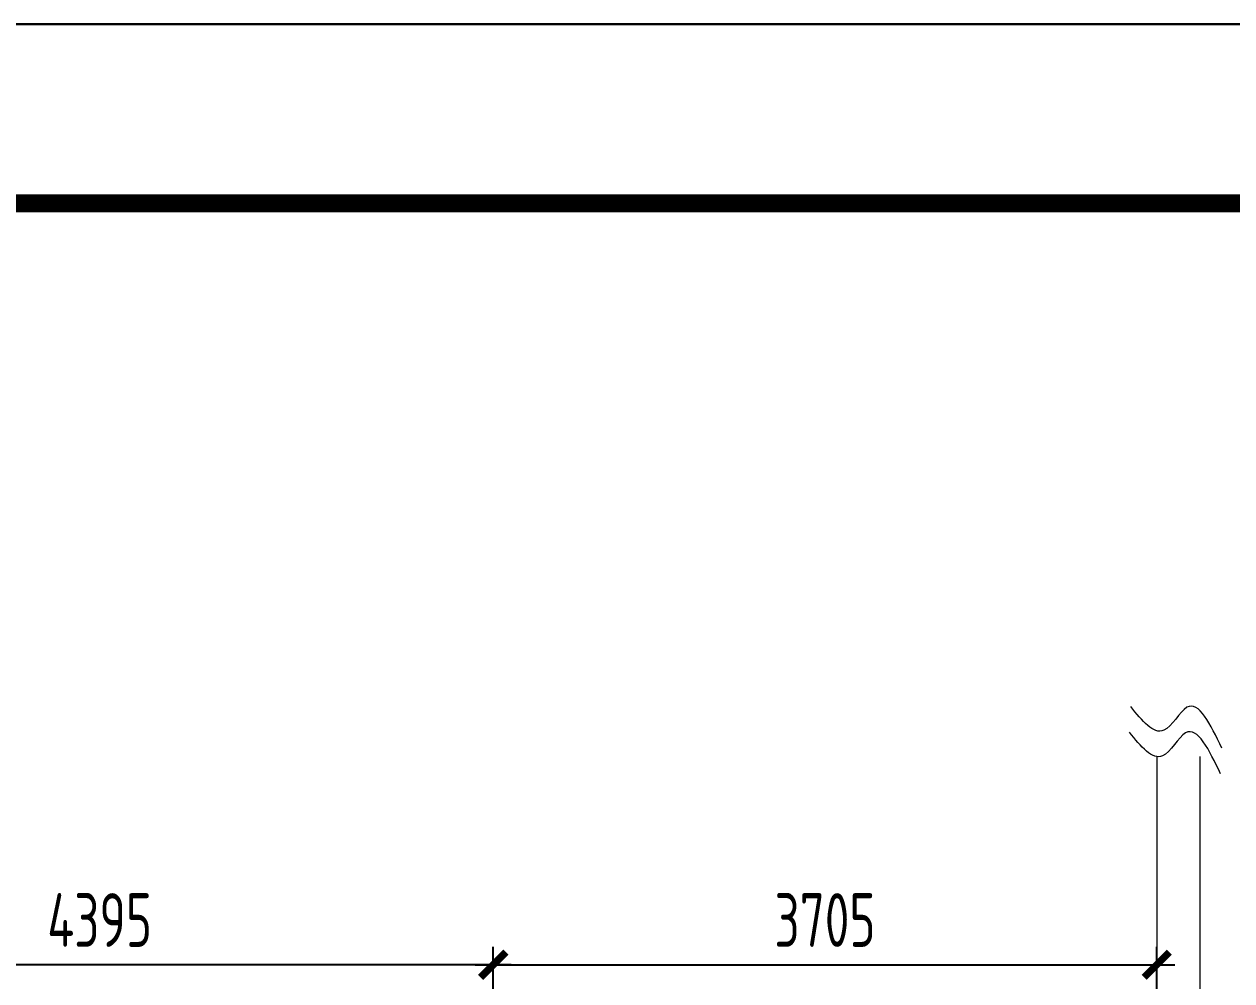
# Model space of a CAD drawing. Extents: x 498328 to 716449, y -893371 to -467753.
# Drawn here: x 576364 to 583107, y -839311 to -833971 of the extents above; entities that cross this region are included whole.
import ezdxf

# ---------------------------------------------------------------- set-up
doc = ezdxf.new("R2010")
doc.units = 0
doc.header["$LTSCALE"] = 1000
doc.header["$PDMODE"] = 35
doc.header["$PDSIZE"] = 20
doc.layers.get('0').update_dxf_attribs({"linetype": 'CONTINUOUS'})
doc.layers.get('Defpoints').update_dxf_attribs({"linetype": 'CONTINUOUS'})
for name, color, linetype in [('1轮廓实线层', 7, 'CONTINUOUS'), ('DIM', 3, 'CONTINUOUS'), ('PUB_TITLE', 4, 'CONTINUOUS')]:
    doc.layers.add(name, color=color, linetype=linetype)
doc.layers.add('yichutu', color=7, linetype='CONTINUOUS', true_color=0xffffff, plot=False)
doc.styles.add('TSSD_DIMENSION', font='Tssdeng.shx', dxfattribs={"width": 0.7, "bigfont": 'hztxt.shx'})
doc.dimstyles.new('TSSD_100_100', dxfattribs={"dimtxt": 300, "dimasz": 100, "dimexe": 100, "dimexo": 200, "dimgap": 100, "dimtad": 1, "dimdec": 0, "dimzin": 0, "dimdsep": 46, "dimtxsty": 'TSSD_DIMENSION', "dimblk": 'ARCHTICK', "dimcen": 0, "dimdle": 100, "dimclrt": 7, "dimadec": 0, "dimazin": 0, "dimtfac": 1, "dimtdec": 0, "dimtix": 1, "dimtmove": 2, "dimatfit": 0, "dimldrblk": 'ARCHTICK', "dimfxl": 0, "dimtolj": 1, "dimtzin": 0, "dimarcsym": 0})

# ---------------------------------------------------------------- blocks, each defined once
blk = doc.blocks.new('_ARCHTICK')
at = {"color": 0, "const_width": 0.4}
blk.add_lwpolyline([(-0.707, -0.707), (0.707, 0.707)], dxfattribs=at)
blk = doc.blocks.new('*D598')
at = {"layer": 'Defpoints', "color": 0, "transparency": 16777216}
for p in [(574587.6, -839221.4), (574587.6, -841416.7), (578982.6, -841748.8)]:
    blk.add_point(p, dxfattribs=at)
at = {"layer": 'DIM', "color": 0, "lineweight": -2, "transparency": 16777216}
for p, q in [((574587.6, -841216.7), (574587.6, -839121.4)), ((578982.6, -841548.8), (578982.6, -839121.4)), ((579082.6, -839221.4), (574487.6, -839221.4))]:
    blk.add_line(p, q, dxfattribs=at)
at = {"layer": 'DIM', "color": 0, "lineweight": -2, "transparency": 16777216, "xscale": 100, "yscale": 100, "zscale": 100, "rotation": 180}
blk.add_blockref('_ARCHTICK', (574587.6, -839221.4), dxfattribs=at)
at = {"layer": 'DIM', "color": 0, "lineweight": -2, "transparency": 16777216, "xscale": 100, "yscale": 100, "zscale": 100}
blk.add_blockref('_ARCHTICK', (578982.6, -839221.4), dxfattribs=at)
at = {"layer": 'DIM', "color": 7, "lineweight": 20, "transparency": 16777216, "insert": (576785.1, -838971.4), "char_height": 300, "attachment_point": 5, "style": 'TSSD_DIMENSION'}
blk.add_mtext('\\A1;4395', dxfattribs=at)
blk = doc.blocks.new('*D602')
at = {"layer": 'Defpoints', "color": 0, "transparency": 16777216}
for p in [(582687.6, -839221.4), (582687.6, -840843.2), (578982.6, -841296)]:
    blk.add_point(p, dxfattribs=at)
at = {"layer": 'DIM', "color": 0, "lineweight": -2, "transparency": 16777216}
for p, q in [((578982.6, -841096), (578982.6, -839121.4)), ((582687.6, -840643.2), (582687.6, -839121.4)), ((578882.6, -839221.4), (582787.6, -839221.4))]:
    blk.add_line(p, q, dxfattribs=at)
at = {"layer": 'DIM', "color": 0, "lineweight": -2, "transparency": 16777216, "xscale": 100, "yscale": 100, "zscale": 100, "rotation": 180}
blk.add_blockref('_ARCHTICK', (578982.6, -839221.4), dxfattribs=at)
at = {"layer": 'DIM', "color": 0, "lineweight": -2, "transparency": 16777216, "xscale": 100, "yscale": 100, "zscale": 100}
blk.add_blockref('_ARCHTICK', (582687.6, -839221.4), dxfattribs=at)
at = {"layer": 'DIM', "color": 7, "lineweight": 20, "transparency": 16777216, "insert": (580835.1, -838971.4), "char_height": 300, "attachment_point": 5, "style": 'TSSD_DIMENSION'}
blk.add_mtext('\\A1;3705', dxfattribs=at)
blk = doc.blocks.new('yct-841-594-84100-59400-100-1000.0')
at = {"layer": 'yichutu', "color": 7, "true_color": 0xffffff}
blk.add_lwpolyline([(0, 0), (0, 59400), (84100, 59400), (84100, 0)], close=True, dxfattribs=at)

msp = doc.modelspace()

# ---------------------------------------------------------------- linework, layer by layer
at = {"layer": '1轮廓实线层', "color": 8, "lineweight": 20}
for p, q in [((582687.6, -838059.3), (582687.6, -845732.6)), ((582927.6, -838059.3), (582927.6, -845619.7))]:
    msp.add_line(p, q, dxfattribs=at)
at = {"layer": '1轮廓实线层', "lineweight": 20}
for points in [[(583051, -838012.4), (582855.7, -837784.1), (582727.3, -837912.6), (582541.8, -837780.5)], [(583043.9, -838155.2), (582848.6, -837926.9), (582720.1, -838055.4), (582534.7, -837923.3)]]:
    msp.add_spline(points, degree=3, dxfattribs=at)
at = {"layer": 'PUB_TITLE'}
msp.add_lwpolyline([(526627.4, -893370.7), (610727.4, -893370.7), (610727.4, -833970.7), (526627.4, -833970.7)], close=True, dxfattribs=at)
at = {"layer": 'PUB_TITLE', "const_width": 100}
msp.add_lwpolyline([(529127.4, -892370.7), (609727.4, -892370.7), (609727.4, -834970.7), (529127.4, -834970.7)], close=True, dxfattribs=at)

# ---------------------------------------------------------------- block references
at = {"layer": 'yichutu'}
msp.add_blockref('yct-841-594-84100-59400-100-1000.0', (526627.4, -893370.7), dxfattribs=at)

# ---------------------------------------------------------------- dimensions: what is measured, and where the dimension line sits
at = {"layer": 'DIM', "lineweight": 20}
for base, p1, p2, picture, middle in [((574587.6, -839221.4), (578982.6, -841748.8), (574587.6, -841416.7), '*D598', (576785.1, -838971.4)), ((582687.6, -839221.4), (578982.6, -841296), (582687.6, -840843.2), '*D602', (580835.1, -838971.4))]:
    dim = msp.add_linear_dim(base=base, p1=p1, p2=p2, dimstyle='TSSD_100_100', dxfattribs=at)
    dim.commit()
    dim.dimension.update_dxf_attribs({"geometry": picture, "text_midpoint": middle})

doc.saveas('drawing.dxf')
